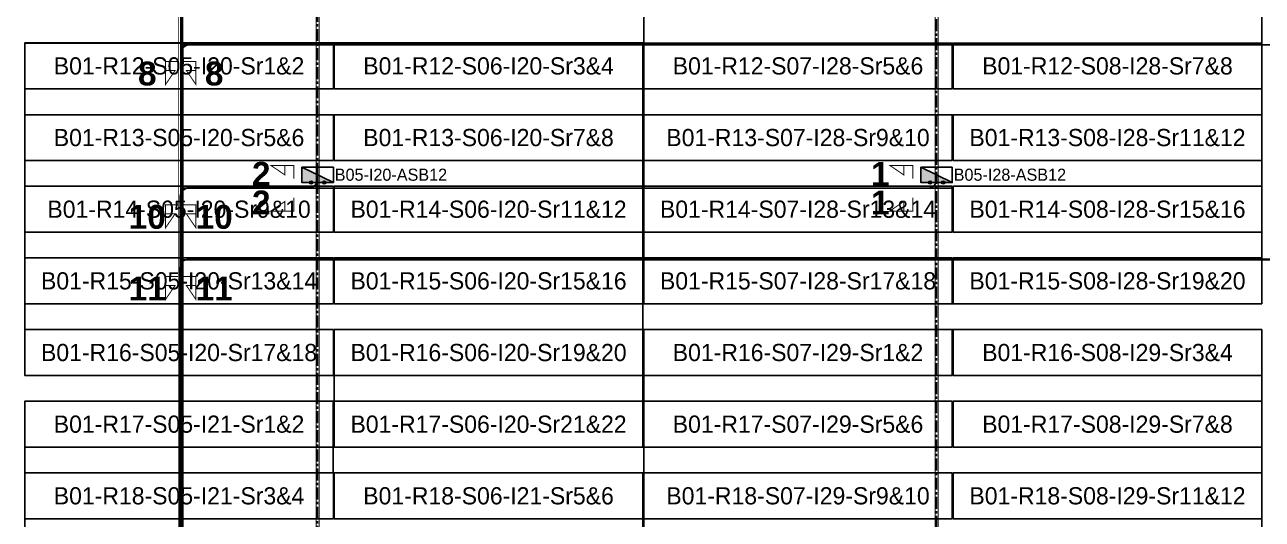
# Model space of a CAD drawing. Header units: metres. Extents: x 531277 to 531672, y 2673439 to 2673782.
# Drawn here: x 531445 to 531574.5, y 2673649.2 to 2673701 of the extents above; entities that cross this region are included whole.
import ezdxf
from ezdxf.enums import TextEntityAlignment as Align

# ---------------------------------------------------------------- set-up
doc = ezdxf.new("R2010")
doc.units = ezdxf.units.M
doc.linetypes.add('CENTER', pattern=[2, 1.25, -0.25, 0.25, -0.25])
for name, color, linetype in [('DC Trench BL-05', 41, 'Continuous'), ('E-Inverter Grouping', 2, 'Continuous'), ('Inverter Block-05', 7, 'Continuous'), ('LT Cable(AG) INV to LT Panel BL-05', 2, 'Continuous'), ('Messenger Wire Block-01 (Master Path)', 30, 'Continuous'), ('Messenger Wire Block-01 (MW Path)', 191, 'Continuous'), ('MMS Table Block-05', 8, 'Continuous'), ('Plan Line - DC BL-05', 41, 'Continuous'), ('Section Marking BL-05', 2, 'Continuous')]:
    doc.layers.add(name, color=color, linetype=linetype)
doc.layers.add('PILE', color=1, linetype='Continuous', lineweight=15)
doc.styles.add('BoldTextStyle', font='arialbd.ttf')
doc.styles.get("Standard").update_dxf_attribs({"font": 'Adani Regular.ttf'})

# ---------------------------------------------------------------- blocks, each defined once
blk = doc.blocks.new('MMS Table (32.292 x 4.788)')
at = {"color": 0}
blk.add_lwpolyline([(0, -0.002), (0, 4.786), (32.292, 4.786), (32.292, -0.002)], close=True, dxfattribs=at)
at = {"color": 7}
blk.add_attdef('ID1', text='', height=1.8, dxfattribs=at).set_placement((16.146, 2.392), align=Align.MIDDLE_CENTER)
blk = doc.blocks.new('Inverter Block')
h = blk.add_hatch(color=0)
h.dxf.hatch_style = 1
h.paths.add_polyline_path([(-1.46, 2.27), (-1.46, 0.85), (1.46, 0.85)])
at = {"color": 0}
blk.add_lwpolyline([(1.46, 2.27), (-1.46, 2.27), (-1.46, 0.85), (1.46, 0.85)], close=True, dxfattribs=at)
blk.add_lwpolyline([(-1.46, 2.27), (1.46, 0.85)], dxfattribs=at)
at = {"layer": 'PILE'}
for centre in [(-0.61, 0.85), (0.61, 0.85)]:
    blk.add_circle(centre, 0.156, dxfattribs=at)
at = {"color": 7}
blk.add_attdef('ID', (-1.46, 3.01), '', height=1.8, dxfattribs=at)

msp = doc.modelspace()

# ---------------------------------------------------------------- linework, layer by layer
at = {"layer": 'DC Trench BL-05', "color": 40, "const_width": 0.1}
for points in [[(531475.78, 2673781.58), (531475.48, 2673781.58), (531475.48, 2673619.29), (531475.78, 2673619.29)], [(531540.56, 2673781.58), (531540.26, 2673781.58), (531540.26, 2673461.79), (531540.56, 2673461.79)]]:
    msp.add_lwpolyline(points, close=True, dxfattribs=at)
at = {"layer": 'E-Inverter Grouping', "color": 3}
for points in [[(531574.44, 2673671.79), (531509.76, 2673671.79), (531509.76, 2673706.58), (531574.44, 2673706.58)], [(531574.44, 2673634.29), (531509.76, 2673634.29), (531509.76, 2673669.08), (531574.44, 2673669.08)]]:
    msp.add_lwpolyline(points, close=True, dxfattribs=at)
at = {"layer": 'E-Inverter Grouping'}
for points in [[(531509.66, 2673656.79), (531477.37, 2673656.79), (531477.37, 2673664.29), (531444.98, 2673664.29), (531444.98, 2673699.08), (531509.66, 2673699.08)], [(531509.66, 2673619.29), (531444.98, 2673619.29), (531444.98, 2673661.58), (531477.27, 2673661.58), (531477.27, 2673654.08), (531509.66, 2673654.08)]]:
    msp.add_lwpolyline(points, close=True, dxfattribs=at)
at = {"layer": 'LT Cable(AG) INV to LT Panel BL-05', "color": 5}
for points in [[(531473.36, 2673593.8), (531469.62, 2673593.8, -0.414651), (531468.72, 2673594.7), (531468.72, 2673597.82, 0.214019), (531468.42, 2673598.49), (531461.71, 2673604.47, -0.214019), (531461.4, 2673605.14), (531461.4, 2673617.63, -0.0289), (531461.41, 2673617.73), (531461.47, 2673618.21, 0.0289), (531461.47, 2673618.31), (531461.47, 2673772.8, -0.414214), (531462.37, 2673773.7), (531604.3, 2673773.7, 0.414214), (531605.2, 2673774.6), (531605.2, 2673775.19)], [(531473.36, 2673593.75), (531469.57, 2673593.75, -0.414654), (531468.67, 2673594.65), (531468.67, 2673597.79, 0.214019), (531468.37, 2673598.47), (531461.66, 2673604.44, -0.214019), (531461.35, 2673605.12), (531461.35, 2673617.63, -0.0289), (531461.36, 2673617.73), (531461.42, 2673618.21, 0.0289), (531461.42, 2673618.32), (531461.42, 2673765.35, -0.414214), (531462.32, 2673766.25), (531474.73, 2673766.25, 0.414214), (531475.63, 2673767.15), (531475.63, 2673767.69)], [(531473.36, 2673593.78), (531469.59, 2673593.78, -0.414652), (531468.69, 2673594.68), (531468.7, 2673597.81, 0.214019), (531468.39, 2673598.48), (531461.68, 2673604.46, -0.214019), (531461.38, 2673605.13), (531461.38, 2673617.63, -0.0289), (531461.38, 2673617.73), (531461.44, 2673618.21, 0.0289), (531461.45, 2673618.32), (531461.45, 2673765.33, -0.414214), (531462.35, 2673766.23), (531539.51, 2673766.23, 0.414214), (531540.41, 2673767.13), (531540.41, 2673767.69)], [(531473.36, 2673593.73), (531469.54, 2673593.73, -0.414656), (531468.64, 2673594.63), (531468.65, 2673597.78, 0.214019), (531468.34, 2673598.46), (531461.63, 2673604.43, -0.214019), (531461.33, 2673605.11), (531461.33, 2673617.63, -0.0289), (531461.33, 2673617.73), (531461.39, 2673618.21, 0.0289), (531461.4, 2673618.32), (531461.4, 2673750.38, -0.414214), (531462.3, 2673751.28), (531604.3, 2673751.28, 0.414214), (531605.2, 2673752.18), (531605.2, 2673752.69)], [(531471.42, 2673593.65), (531469.47, 2673593.65, -0.414661), (531468.57, 2673594.55), (531468.57, 2673597.75, 0.214019), (531468.27, 2673598.42), (531461.56, 2673604.4, -0.214019), (531461.25, 2673605.07), (531461.25, 2673617.64, -0.0289), (531461.26, 2673617.74), (531461.32, 2673618.22, 0.0289), (531461.32, 2673618.32), (531461.32, 2673720.45, -0.414214), (531462.22, 2673721.35), (531474.73, 2673721.35, 0.414214), (531475.63, 2673722.25), (531475.63, 2673722.69)], [(531471.42, 2673593.68), (531469.49, 2673593.68, -0.414659), (531468.59, 2673594.58), (531468.6, 2673597.76, 0.214019), (531468.29, 2673598.43), (531461.58, 2673604.41, -0.214019), (531461.28, 2673605.08), (531461.28, 2673617.63, -0.0289), (531461.28, 2673617.74), (531461.34, 2673618.22, 0.0289), (531461.35, 2673618.32), (531461.35, 2673720.43, -0.414214), (531462.25, 2673721.33), (531539.51, 2673721.33, 0.414214), (531540.41, 2673722.23), (531540.41, 2673722.69)], [(531471.42, 2673593.7), (531469.52, 2673593.7, -0.414658), (531468.62, 2673594.6), (531468.62, 2673597.77, 0.214019), (531468.32, 2673598.44), (531461.61, 2673604.42, -0.214019), (531461.3, 2673605.09), (531461.3, 2673617.63, -0.0289), (531461.31, 2673617.74), (531461.37, 2673618.22, 0.0289), (531461.37, 2673618.32), (531461.37, 2673720.4, -0.414214), (531462.27, 2673721.3), (531604.3, 2673721.3, 0.414214), (531605.2, 2673722.2), (531605.2, 2673722.69)], [(531471.42, 2673593.63), (531469.44, 2673593.63, -0.414663), (531468.54, 2673594.53), (531468.55, 2673597.74, 0.214019), (531468.24, 2673598.41), (531461.53, 2673604.39, -0.214019), (531461.23, 2673605.06), (531461.23, 2673617.64, -0.0289), (531461.23, 2673617.74), (531461.29, 2673618.22, 0.0289), (531461.3, 2673618.32), (531461.3, 2673697.98, -0.414214), (531462.2, 2673698.88), (531604.3, 2673698.88, 0.414214), (531605.2, 2673699.78), (531605.2, 2673700.19)], [(531469.34, 2673593.58, -0.398577), (531468.49, 2673594.48), (531468.5, 2673597.72, 0.214019), (531468.19, 2673598.39), (531461.48, 2673604.37, -0.214019), (531461.18, 2673605.04), (531461.18, 2673617.64, -0.0289), (531461.18, 2673617.74), (531461.24, 2673618.22, 0.0289), (531461.25, 2673618.33), (531461.25, 2673683.03, -0.414214), (531462.15, 2673683.93), (531474.73, 2673683.93, 0.414214), (531475.63, 2673684.83), (531475.63, 2673685.19)], [(531469.34, 2673593.61, -0.390517), (531468.52, 2673594.5), (531468.52, 2673597.73, 0.214019), (531468.22, 2673598.4), (531461.51, 2673604.38, -0.214019), (531461.2, 2673605.05), (531461.2, 2673617.64, -0.0289), (531461.21, 2673617.74), (531461.27, 2673618.22, 0.0289), (531461.27, 2673618.33), (531461.27, 2673683, -0.414214), (531462.17, 2673683.9), (531539.51, 2673683.9, 0.414214), (531540.41, 2673684.8), (531540.41, 2673685.19)], [(531469.34, 2673593.55, -0.40667), (531468.47, 2673594.45), (531468.47, 2673597.71, 0.214019), (531468.17, 2673598.38), (531461.46, 2673604.36, -0.214019), (531461.15, 2673605.03), (531461.15, 2673617.64, -0.0289), (531461.16, 2673617.74), (531461.22, 2673618.22, 0.0289), (531461.22, 2673618.33), (531461.22, 2673675.55, -0.414214), (531462.12, 2673676.45), (531604.3, 2673676.45, 0.414214), (531605.2, 2673677.35), (531605.2, 2673677.69)]]:
    msp.add_lwpolyline(points, format="xyb", dxfattribs=at)
at = {"layer": 'Messenger Wire Block-01 (Master Path)'}
for points in [[(531461.3, 2673618.27), (531461.3, 2673773.88)], [(531461.3, 2673698.88), (531606.84, 2673698.88)], [(531461.3, 2673683.88), (531542.05, 2673683.88)], [(531461.3, 2673676.38), (531606.84, 2673676.38)]]:
    msp.add_lwpolyline(points, dxfattribs=at)
at = {"layer": 'Messenger Wire Block-01 (MW Path)', "const_width": 0.1}
for points in [[(531461.05, 2673618.27), (531461.05, 2673773.88)], [(531461.3, 2673698.88), (531606.84, 2673698.88)], [(531461.55, 2673618.27), (531461.55, 2673698.88)], [(531461.3, 2673683.88), (531542.05, 2673683.88)], [(531461.3, 2673676.38), (531606.84, 2673676.38)]]:
    msp.add_lwpolyline(points, dxfattribs=at)
at = {"layer": 'Plan Line - DC BL-05', "color": 6, "linetype": 'CENTER'}
for points in [[(531475.63, 2673619.29), (531475.63, 2673781.58)], [(531540.41, 2673781.58), (531540.41, 2673461.79)]]:
    msp.add_lwpolyline(points, dxfattribs=at)
at = {"layer": 'Section Marking BL-05', "color": 94, "lineweight": 35, "true_color": 0x00a500, "const_width": 0.1}
for points in [[(531461.1, 2673697.13), (531459.71, 2673697.13), (531459.71, 2673694.73), (531460.72, 2673696.21), (531459.71, 2673696.21)], [(531461.5, 2673697.13), (531462.89, 2673697.13), (531462.89, 2673694.73), (531461.88, 2673696.21), (531462.89, 2673696.21)], [(531473.13, 2673684.88), (531473.13, 2673686.27), (531470.73, 2673686.27), (531472.21, 2673685.26), (531472.21, 2673686.27)], [(531537.91, 2673684.88), (531537.91, 2673686.27), (531535.51, 2673686.27), (531536.99, 2673685.26), (531536.99, 2673686.27)], [(531473.13, 2673682.88), (531473.13, 2673681.49), (531470.73, 2673681.49), (531472.21, 2673682.5), (531472.21, 2673681.49)], [(531537.91, 2673682.88), (531537.91, 2673681.49), (531535.51, 2673681.49), (531536.99, 2673682.5), (531536.99, 2673681.49)], [(531461.1, 2673682.13), (531459.71, 2673682.13), (531459.71, 2673679.73), (531460.72, 2673681.21), (531459.71, 2673681.21)], [(531461.5, 2673682.13), (531462.89, 2673682.13), (531462.89, 2673679.73), (531461.88, 2673681.21), (531462.89, 2673681.21)], [(531461.1, 2673674.63), (531459.71, 2673674.63), (531459.71, 2673672.23), (531460.72, 2673673.71), (531459.71, 2673673.71)], [(531461.5, 2673674.63), (531462.89, 2673674.63), (531462.89, 2673672.23), (531461.88, 2673673.71), (531462.89, 2673673.71)]]:
    msp.add_lwpolyline(points, dxfattribs=at)

# ---------------------------------------------------------------- block references
at = {"layer": 'Inverter Block-05'}
ref = msp.add_blockref('Inverter Block', (531475.63, 2673683.52), dxfattribs=dict(at, xscale=1.124999999976148, yscale=1.124999999976148, zscale=1.124999999976148))
ref.add_attrib('ID', 'B05-I20-ASB12', (531477.42, 2673684.66), dxfattribs={"layer": '0', "color": 0, "height": 1.2656})
ref = msp.add_blockref('Inverter Block', (531540.41, 2673683.52), dxfattribs=dict(at, xscale=1.124999999976148, yscale=1.124999999976148, zscale=1.124999999976148))
ref.add_attrib('ID', 'B05-I28-ASB12', (531542.2, 2673684.66), dxfattribs={"layer": '0', "color": 0, "height": 1.2656})
at = {"layer": 'MMS Table Block-05'}
for p, values in [((531444.98, 2673694.29), {'ID1': 'B01-R12-S05-I20-Sr1&2'}), ((531477.37, 2673694.29), {'ID1': 'B01-R12-S06-I20-Sr3&4'}), ((531509.76, 2673694.29), {'ID1': 'B01-R12-S07-I28-Sr5&6'}), ((531542.15, 2673694.29), {'ID1': 'B01-R12-S08-I28-Sr7&8'}), ((531444.98, 2673686.79), {'ID1': 'B01-R13-S05-I20-Sr5&6'}), ((531477.37, 2673686.79), {'ID1': 'B01-R13-S06-I20-Sr7&8'}), ((531509.76, 2673686.79), {'ID1': 'B01-R13-S07-I28-Sr9&10'}), ((531542.15, 2673686.79), {'ID1': 'B01-R13-S08-I28-Sr11&12'}), ((531444.98, 2673679.29), {'ID1': 'B01-R14-S05-I20-Sr9&10'}), ((531477.37, 2673679.29), {'ID1': 'B01-R14-S06-I20-Sr11&12'}), ((531509.76, 2673679.29), {'ID1': 'B01-R14-S07-I28-Sr13&14'}), ((531542.15, 2673679.29), {'ID1': 'B01-R14-S08-I28-Sr15&16'}), ((531444.98, 2673671.79), {'ID1': 'B01-R15-S05-I20-Sr13&14'}), ((531477.37, 2673671.79), {'ID1': 'B01-R15-S06-I20-Sr15&16'}), ((531509.76, 2673671.79), {'ID1': 'B01-R15-S07-I28-Sr17&18'}), ((531542.15, 2673671.79), {'ID1': 'B01-R15-S08-I28-Sr19&20'}), ((531444.98, 2673664.29), {'ID1': 'B01-R16-S05-I20-Sr17&18'}), ((531477.37, 2673664.29), {'ID1': 'B01-R16-S06-I20-Sr19&20'}), ((531509.76, 2673664.29), {'ID1': 'B01-R16-S07-I29-Sr1&2'}), ((531542.15, 2673664.29), {'ID1': 'B01-R16-S08-I29-Sr3&4'}), ((531444.98, 2673656.79), {'ID1': 'B01-R17-S05-I21-Sr1&2'}), ((531477.37, 2673656.79), {'ID1': 'B01-R17-S06-I20-Sr21&22'}), ((531509.76, 2673656.79), {'ID1': 'B01-R17-S07-I29-Sr5&6'}), ((531542.15, 2673656.79), {'ID1': 'B01-R17-S08-I29-Sr7&8'}), ((531444.98, 2673649.29), {'ID1': 'B01-R18-S05-I21-Sr3&4'}), ((531477.37, 2673649.29), {'ID1': 'B01-R18-S06-I21-Sr5&6'}), ((531509.76, 2673649.29), {'ID1': 'B01-R18-S07-I29-Sr9&10'}), ((531542.15, 2673649.29), {'ID1': 'B01-R18-S08-I29-Sr11&12'})]:
    msp.add_blockref('MMS Table (32.292 x 4.788)', p, dxfattribs=at).add_auto_attribs(values)

# ---------------------------------------------------------------- texts
at = {"layer": 'Section Marking BL-05', "color": 94, "true_color": 0x00a500, "style": 'BoldTextStyle'}
for s, p in [('8', (531457.8, 2673695.88)), ('8', (531464.8, 2673695.88)), ('2', (531469.73, 2673685.38)), ('1', (531534.51, 2673685.38)), ('2', (531469.73, 2673682.38)), ('1', (531534.51, 2673682.38)), ('10', (531457.8, 2673680.88)), ('10', (531464.8, 2673680.88)), ('11', (531457.8, 2673673.38)), ('11', (531464.8, 2673673.38))]:
    msp.add_text(s, height=2.5, dxfattribs=at).set_placement(p, align=Align.MIDDLE_CENTER)

doc.saveas('drawing.dxf')
